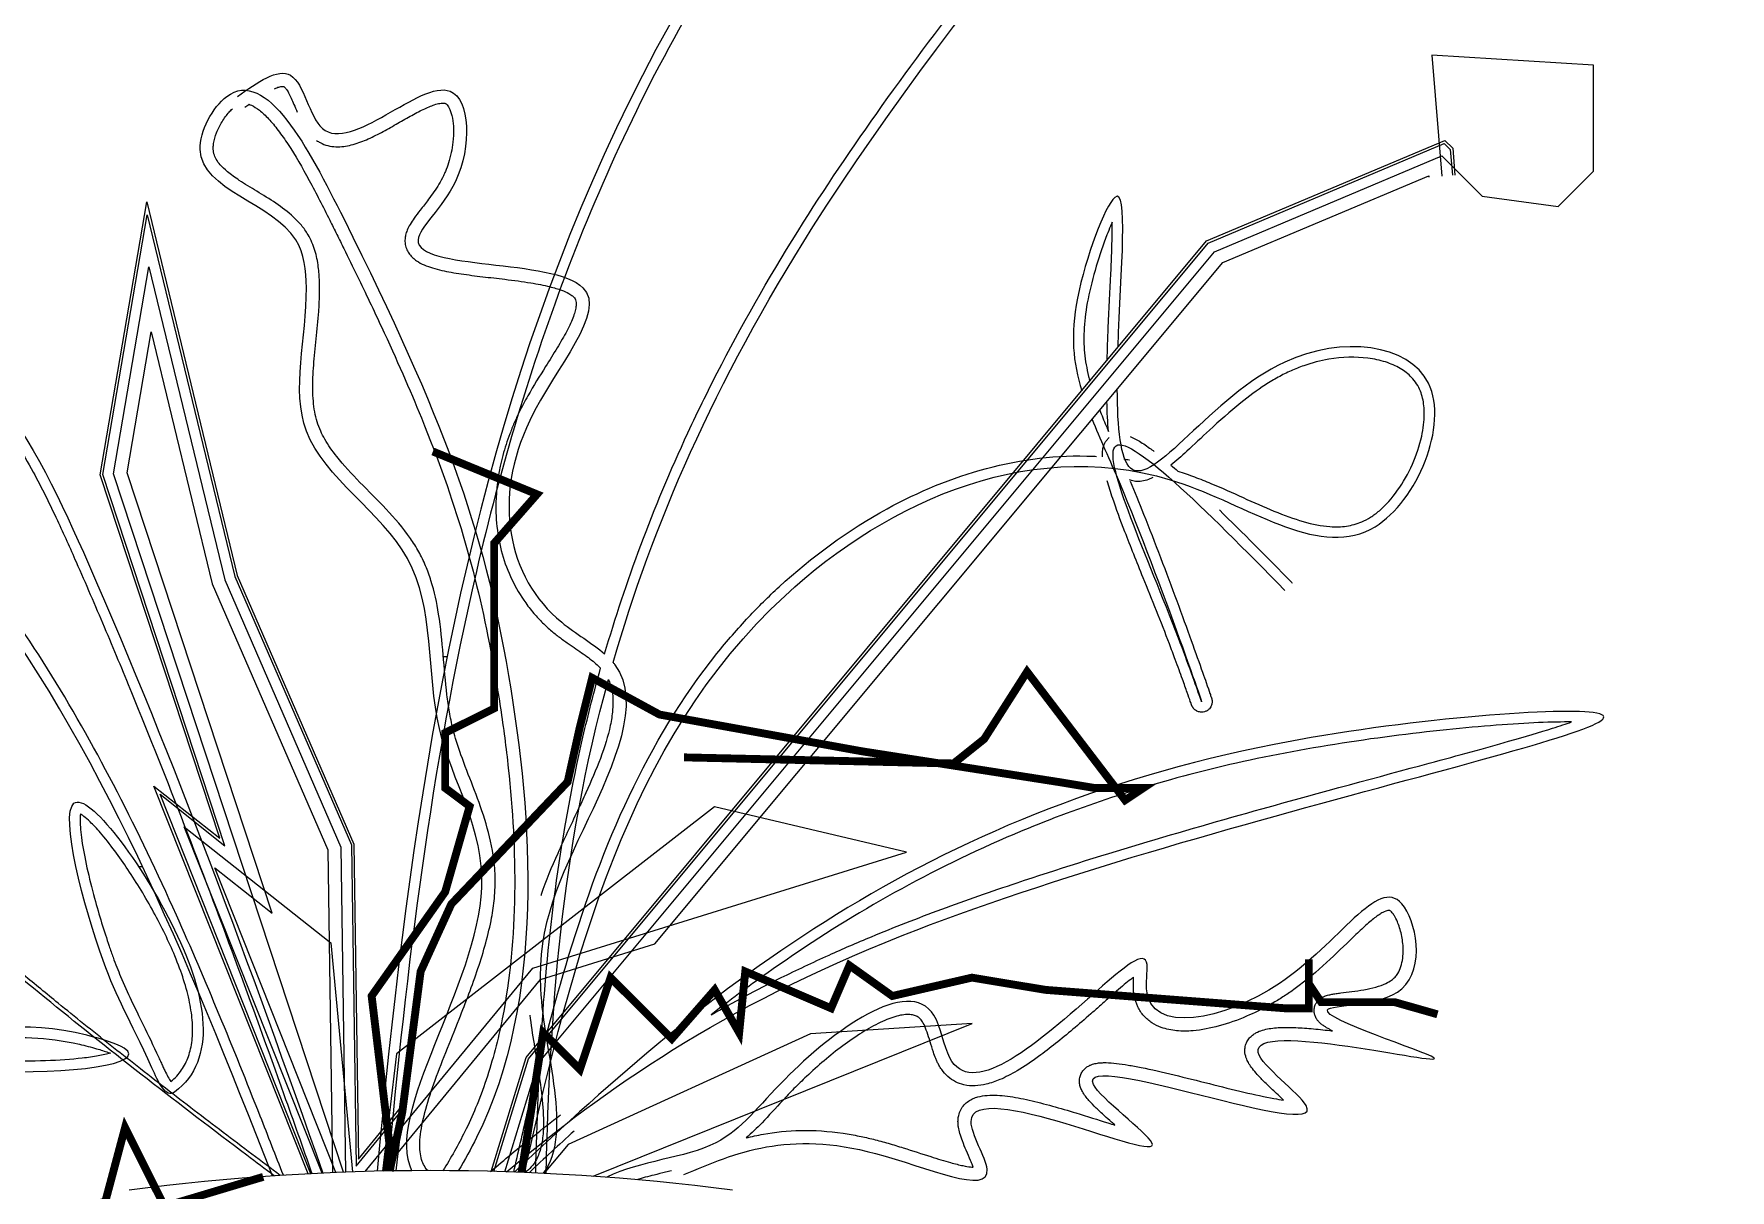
# Model space of a CAD drawing. Header units: millimetres. Extents: x 12377 to 30673, y 89761 to 101952.
# Drawn here: x 27106 to 27752, y 91371 to 91811 of the extents above; entities that cross this region are included whole.
import ezdxf

# ---------------------------------------------------------------- set-up
doc = ezdxf.new("R2010")
doc.units = ezdxf.units.MM

# ---------------------------------------------------------------- blocks, each defined once
blk = doc.blocks.new('A$C6A130F68')
for p, q in [((465, 505.4), (463.58, 505.4)), ((746.21, 505.4), (746.04, 505.4)), ((349.09, 425.4), (347.64, 425.4))]:
    blk.add_line(p, q)
for points in [[(486.98, 309.36), (499.53, 350.42), (757.14, 659.56), (843.65, 696.05), (859.03, 680.68), (887.87, 676.84), (901.33, 690.29), (901.33, 730.61), (839.81, 734.45), (843.65, 688.37)], [(481.79, 309.51), (495.05, 352.85), (754.08, 663.7), (844.81, 701.96), (847.79, 698.99), (848.64, 688.78)], [(481.79, 309.51), (495.05, 352.85), (754.08, 663.7), (844.81, 701.96), (847.79, 698.99), (848.64, 688.78)], [(482.83, 309.49), (495.95, 352.36), (754.69, 662.87), (844.58, 700.78), (846.82, 698.54), (847.64, 688.7)], [(440.47, 309.62), (500.52, 382.57), (544.11, 396.1), (760.21, 655.43), (838.63, 688.5), (838.67, 687.95)], [(440.47, 309.62), (500.52, 382.57), (544.11, 396.1), (760.21, 655.43), (838.63, 688.5), (838.67, 687.95)], [(412.11, 308.59), (353.4, 456.2), (378.44, 436.37), (332.91, 574.69), (350.66, 678.53), (385.1, 536.35), (429.54, 434.06), (431.28, 314.2), (448.45, 335.05), (445.43, 309.71)], [(412.11, 308.59), (353.4, 456.2), (378.44, 436.37), (332.91, 574.69), (350.66, 678.53), (385.1, 536.35), (429.54, 434.06), (431.28, 314.2), (448.45, 335.05), (445.43, 309.71)], [(413.17, 308.65), (355.71, 453.1), (380.43, 433.51), (333.94, 574.77), (350.83, 673.59), (384.15, 536.03), (428.55, 433.84), (430.32, 311.46), (447.05, 331.78), (444.42, 309.69)], [(425.57, 309.19), (338.05, 575.08), (351.51, 653.8), (380.34, 534.75), (424.56, 432.99), (426.35, 309.22)], [(422.68, 309.08), (376.52, 425.13), (398.36, 407.83), (343.19, 575.46), (352.35, 629.07), (375.58, 533.16), (419.57, 431.91), (421.36, 309.03)], [(422.68, 309.08), (376.52, 425.13), (398.36, 407.83), (343.19, 575.46), (352.35, 629.07), (375.58, 533.16), (419.57, 431.91), (421.36, 309.03)], [(433.86, 309.46), (497.61, 386.9), (639.87, 431.07), (566.82, 448.35), (445.71, 354.26), (440.39, 309.62)], [(417.39, 308.85), (364.96, 440.67), (420.71, 396.5), (428.95, 309.31)], [(520.62, 307.67), (664.87, 365.78), (603.35, 361.94), (511.07, 319.7), (501.77, 308.78)]]:
    blk.add_lwpolyline(points)
at = {"const_width": 3}
for points in [[(459.58, 583.56), (499.21, 567.26), (482.89, 548.63), (482.89, 527.67), (482.89, 485.75), (464.24, 476.43), (464.24, 455.47), (473.57, 448.49), (464.24, 415.88), (436.26, 376.29), (443.25, 318.07), (442.2, 309.66)], [(443.12, 309.67), (447.92, 332.04), (454.91, 385.61), (466.57, 411.23), (510.87, 457.8), (515.54, 478.76), (520.2, 497.39), (545.85, 483.42), (622.79, 469.45), (697.41, 457.8), (711.4, 455.47), (723.06, 455.47), (730.05, 455.47), (723.06, 450.82), (685.75, 499.72), (669.43, 474.11), (657.77, 464.79), (555.17, 467.12)], [(493.35, 309.14), (501.55, 362.32), (515.54, 348.35), (527.19, 383.28), (550.51, 359.99), (566.83, 378.62), (576.16, 362.32), (578.49, 385.61), (611.14, 371.63), (618.13, 387.94), (634.45, 376.29), (664.76, 383.28), (692.74, 378.62), (783.68, 371.63), (793.01, 371.63), (793.01, 390.27), (793.01, 380.95), (797.67, 373.96), (825.65, 373.96), (841.97, 369.31)], [(395, 307.44), (357.43, 296.19), (342.41, 326.21), (334.89, 298.06), (321.75, 294.31), (321.75, 262.42), (289.82, 264.3), (280.42, 245.53), (259.76, 234.28), (254.13, 228.65), (216.56, 230.53), (225.95, 241.78), (237.22, 241.78), (239.1, 238.03), (240.98, 228.65), (235.34, 226.77), (203.41, 226.77)]]:
    blk.add_lwpolyline(points, dxfattribs=at)
blk.add_arc((458.77, -584.54), 894.35, 82.6247, 97.3753)
for points, knots in [([(528.18, 503.22), (543.02, 554.96), (636.78, 772.41), (1043.31, 1147.59), (514.64, 838.34), (460.16, 547.91), (438.35, 309.58)], [257.966066, 257.966066, 257.966066, 257.966066, 416.141421, 887.13355, 1065.933575, 1771.839159, 1771.839159, 1771.839159, 1771.839159]), ([(893.42, 1043.69), (893.3, 1043.74), (893.08, 1043.8), (892.41, 1043.88), (891.97, 1043.89), (890.88, 1043.85), (890.24, 1043.78), (888.08, 1043.44), (886.31, 1043.01), (882.15, 1041.74), (879.77, 1040.89), (874.53, 1038.82), (871.66, 1037.59), (862.24, 1033.3), (855, 1029.66), (839.24, 1021.18), (830.71, 1016.33), (803.63, 1000.17), (783.82, 987.36), (758.63, 969.67), (753, 965.62), (742.4, 957.81), (737.41, 954.05), (727.62, 946.48), (722.81, 942.68), (708.63, 931.17), (699.52, 923.4), (673.15, 899.79), (656.88, 883.66), (611.64, 834.19), (586.25, 799.77), (543.3, 728.52), (525.73, 691.7), (496.75, 616.11), (485.32, 577.36), (458.86, 463.76), (449.47, 387.11), (442.37, 309.66)], [857.20146, 857.20146, 857.20146, 857.20146, 864.26813, 864.26813, 871.334801, 871.334801, 878.401471, 878.401471, 892.35329, 892.35329, 906.305109, 906.305109, 920.256928, 920.256928, 948.955216, 948.955216, 977.653503, 977.653503, 1035.876637, 1035.876637, 1052.700202, 1052.700202, 1067.983157, 1067.983157, 1083.266112, 1083.266112, 1113.832022, 1113.832022, 1174.963842, 1174.963842, 1297.227482, 1297.227482, 1419.491122, 1419.491122, 1541.754762, 1541.754762, 1771.396885, 1771.396885, 1771.396885, 1771.396885]), ([(524.96, 506.49), (532.88, 533.67), (543.19, 561.65), (560.65, 599.28), (564.93, 607.98), (578.64, 634.37), (588.96, 652.36), (620.36, 701.94), (643.91, 734.32), (694.02, 798.62), (720.6, 830.54), (772.14, 890.92), (797.12, 919.39), (831.7, 959.33), (843.36, 972.93), (861.22, 994.41), (868.05, 1002.88), (877.71, 1015.53), (881.13, 1020.22), (886.07, 1027.52), (887.86, 1030.35), (890.36, 1034.74), (891.23, 1036.45), (892.4, 1039.1), (892.78, 1040.13), (893.24, 1041.7), (893.36, 1042.3), (893.46, 1043.12), (893.45, 1043.39), (893.43, 1043.62), (893.43, 1043.66), (893.42, 1043.69)], [260.164406, 260.164406, 260.164406, 260.164406, 342.528024, 342.528024, 366.956593, 366.956593, 415.81373, 415.81373, 498.390022, 498.390022, 580.966314, 580.966314, 663.542606, 663.542606, 711.629147, 711.629147, 748.185431, 748.185431, 773.215497, 773.215497, 791.831861, 791.831861, 805.792757, 805.792757, 816.70231, 816.70231, 825.480143, 825.480143, 832.530861, 832.530861, 834.470101, 834.470101, 834.470101, 834.470101]), ([(451.62, 309.78), (440.81, 331.05), (499.06, 411.73), (453.9, 476.18), (463.44, 546.89), (398.77, 584.76), (413.59, 633.5), (408.68, 676.27), (359.36, 685.08), (390.41, 740.94), (458.77, 609.56), (492.7, 516.61), (502.74, 369.34), (471.71, 313.9), (469.23, 309.75)], [633.669323, 633.669323, 633.669323, 633.669323, 734.986311, 797.758809, 863.580186, 925.491156, 980.074532, 998.713839, 1048.798257, 1071.405848, 1135.785859, 1320.619729, 1496.918289, 1511.430596, 1511.430596, 1511.430596, 1511.430596]), ([(385.14, 718.68), (392.85, 724.13), (408.92, 735.46), (416.27, 683.8), (472.73, 744.28), (475.01, 685.77), (431.99, 650.55), (549.36, 661.07), (478.49, 586.84), (489.06, 528.05), (520.23, 510.66), (524.96, 506.49)], [0, 0, 0, 0, 21.79588, 45.379165, 95.975389, 130.40223, 156.769932, 222.099789, 276.542214, 354.317207, 374.073661, 374.073661, 374.073661, 374.073661]), ([(399.26, 721.66), (399.58, 721.8), (399.89, 721.92), (400.75, 722.24), (401.25, 722.38), (401.98, 722.51), (402.24, 722.53), (402.6, 722.53), (402.7, 722.5), (402.79, 722.48), (402.81, 722.47), (402.85, 722.45), (402.86, 722.45), (402.94, 722.4), (403, 722.35), (403.24, 722.13), (403.48, 721.87), (404.04, 721.1), (404.35, 720.61), (404.99, 719.44), (405.32, 718.76), (406, 717.3), (406.34, 716.51), (407.09, 714.75), (407.51, 713.76), (407.94, 712.75)], [11.84617, 11.84617, 11.84617, 11.84617, 13.130472, 13.130472, 15.699075, 15.699075, 17.848058, 17.848058, 19.997041, 19.997041, 21.156705, 21.156705, 22.298169, 22.298169, 23.439633, 23.439633, 25.869328, 25.869328, 28.299022, 28.299022, 30.728717, 30.728717, 33.158411, 33.158411, 35.941034, 35.941034, 35.941034, 35.941034]), ([(457.62, 309.81), (457.4, 310.05), (457.2, 310.29), (456.51, 311.2), (456.1, 311.92), (455.42, 313.52), (455.15, 314.41), (454.76, 316.4), (454.64, 317.5), (454.57, 319.89), (454.62, 321.19), (455.02, 325.37), (455.63, 328.53), (457.42, 335.35), (458.6, 339.01), (461.32, 346.68), (462.86, 350.7), (466.13, 358.96), (467.86, 363.21), (472.09, 373.85), (474.58, 380.32), (478.91, 393.25), (480.75, 399.72), (482.38, 408.52), (482.74, 410.96), (483.11, 414.82), (483.21, 416.26), (483.3, 419.09), (483.3, 420.5), (483.18, 424.64), (482.92, 427.33), (481.81, 434.68), (480.67, 439.18), (477.95, 447.85), (476.39, 452.02), (473.24, 460.18), (471.66, 464.17), (469.52, 470.22), (468.84, 472.28), (467.86, 475.6), (467.51, 476.86), (466.94, 479.15), (466.7, 480.18), (466.26, 482.28), (466.06, 483.34), (465.51, 486.56), (465.2, 488.75), (464.34, 495.9), (463.95, 501), (463.07, 511.3), (462.59, 516.51), (461.08, 525.98), (460.17, 530.24), (458.26, 536.31), (457.58, 538.18), (456.04, 541.83), (455.17, 543.63), (453.22, 547.14), (452.14, 548.83), (448.22, 554.45), (445.03, 558.12), (438.44, 565.14), (435.04, 568.49), (428.6, 575.09), (425.56, 578.33), (421.23, 583.79), (419.7, 585.99), (417.85, 589.23), (417.33, 590.26), (416.34, 592.46), (415.9, 593.64), (415.16, 596.08), (414.86, 597.34), (414.13, 601.3), (413.9, 604.13), (413.82, 610.08), (413.97, 613.21), (414.47, 619.67), (414.83, 623.02), (415.53, 629.86), (415.89, 633.35), (416.27, 638.91), (416.37, 640.93), (416.47, 644.75), (416.47, 646.55), (416.34, 650.18), (416.21, 652.02), (415.7, 655.94), (415.28, 658.02), (414.03, 662.12), (413.18, 664.15), (411.68, 666.71), (411.28, 667.33), (410.43, 668.53), (409.99, 669.1), (408.6, 670.77), (407.6, 671.81), (404.44, 674.76), (402.12, 676.49), (397.39, 679.7), (394.96, 681.17), (390.25, 684.01), (387.96, 685.38), (384.22, 687.85), (382.68, 688.95), (380.3, 690.93), (379.37, 691.82), (378, 693.4), (377.5, 694.1), (376.72, 695.47), (376.44, 696.14), (376.14, 697.22), (376.06, 697.61), (375.97, 698.43), (375.95, 698.85), (375.98, 699.78), (376.03, 700.28), (376.31, 702.07), (376.7, 703.48), (377.81, 706.32), (378.53, 707.76), (380.16, 710.43), (381.06, 711.66), (382.42, 713.19), (382.87, 713.64), (383.31, 714.03)], [627.888122, 627.888122, 627.888122, 627.888122, 629.910488, 629.910488, 635.197135, 635.197135, 640.483782, 640.483782, 645.770429, 645.770429, 651.057077, 651.057077, 661.802541, 661.802541, 672.548005, 672.548005, 683.293469, 683.293469, 694.038934, 694.038934, 709.814851, 709.814851, 725.590768, 725.590768, 731.706078, 731.706078, 735.340599, 735.340599, 738.975121, 738.975121, 746.244165, 746.244165, 759.348291, 759.348291, 772.452418, 772.452418, 785.556544, 785.556544, 792.376965, 792.376965, 796.518349, 796.518349, 799.91024, 799.91024, 803.302131, 803.302131, 810.085913, 810.085913, 825.115715, 825.115715, 840.145517, 840.145517, 852.595093, 852.595093, 858.210208, 858.210208, 863.753228, 863.753228, 869.296247, 869.296247, 882.779267, 882.779267, 896.262287, 896.262287, 909.745307, 909.745307, 918.864783, 918.864783, 923.074709, 923.074709, 927.873136, 927.873136, 932.671563, 932.671563, 942.469292, 942.469292, 952.26702, 952.26702, 962.064749, 962.064749, 971.862477, 971.862477, 977.399093, 977.399093, 982.257326, 982.257326, 987.115558, 987.115558, 992.591608, 992.591608, 998.067657, 998.067657, 999.859519, 999.859519, 1001.651381, 1001.651381, 1005.235104, 1005.235104, 1012.471955, 1012.471955, 1019.708805, 1019.708805, 1026.945655, 1026.945655, 1032.805454, 1032.805454, 1037.59672, 1037.59672, 1041.537719, 1041.537719, 1045.478718, 1045.478718, 1047.710529, 1047.710529, 1049.866766, 1049.866766, 1052.023003, 1052.023003, 1057.101877, 1057.101877, 1062.180752, 1062.180752, 1067.259626, 1067.259626, 1069.787315, 1069.787315, 1069.787315, 1069.787315]), ([(388.02, 714.59), (388.55, 714.96), (389.06, 715.33), (389.59, 715.7), (389.61, 715.71), (389.62, 715.72)], [0, 0, 0, 0, 1.474972, 1.474972, 1.517113, 1.517113, 1.517113, 1.517113]), ([(389.62, 715.72), (389.91, 715.62), (390.22, 715.5), (391.45, 714.93), (392.48, 714.28), (394.67, 712.55), (395.83, 711.45), (398.23, 708.88), (399.46, 707.4), (401.94, 704.13), (403.19, 702.34), (407.15, 696.3), (409.86, 691.62), (415.17, 681.82), (417.77, 676.69), (421.22, 669.81), (422.13, 667.98), (423.92, 664.37), (424.81, 662.58), (427.42, 657.28), (429.11, 653.83), (434.02, 643.7), (437.1, 637.24), (445.75, 618.59), (450.78, 607.16), (461.68, 580.45), (466.84, 565.9), (475.37, 537.07), (478.75, 522.78), (482.31, 503.93), (482.94, 500.41), (484.16, 493.22), (484.75, 489.56), (486.44, 478.42), (487.45, 470.77), (489.95, 447.4), (490.92, 431.25), (490.46, 399.04), (489.05, 382.98), (484.39, 359.64), (482.38, 351.89), (478.64, 340.75), (477.3, 337.17), (474.57, 330.61), (473.2, 327.61), (469.23, 319.62), (466.41, 314.69), (463.41, 309.8)], [1085.735515, 1085.735515, 1085.735515, 1085.735515, 1087.712037, 1087.712037, 1093.336411, 1093.336411, 1098.960784, 1098.960784, 1104.585158, 1104.585158, 1110.209531, 1110.209531, 1122.314002, 1122.314002, 1134.418473, 1134.418473, 1138.850513, 1138.850513, 1143.282553, 1143.282553, 1152.146633, 1152.146633, 1169.874793, 1169.874793, 1205.331113, 1205.331113, 1257.457955, 1257.457955, 1309.584798, 1309.584798, 1321.348722, 1321.348722, 1333.112646, 1333.112646, 1356.640494, 1356.640494, 1403.69619, 1403.69619, 1450.751887, 1450.751887, 1474.964452, 1474.964452, 1486.714387, 1486.714387, 1496.927165, 1496.927165, 1514.430056, 1514.430056, 1514.430056, 1514.430056]), ([(415.33, 701.93), (415.76, 701.63), (416.2, 701.35), (417.61, 700.6), (418.62, 700.22), (420.64, 699.72), (421.66, 699.58), (423.66, 699.51), (424.65, 699.56), (426.6, 699.8), (427.56, 699.99), (430.46, 700.72), (432.38, 701.42), (436.19, 703.06), (438.08, 704), (441.85, 706), (443.72, 707.05), (447.39, 709.15), (449.19, 710.18), (452.66, 712.11), (454.33, 713), (457.43, 714.5), (458.88, 715.11), (460.92, 715.78), (461.64, 715.96), (462.84, 716.17), (463.32, 716.19), (463.84, 716.15), (463.98, 716.13), (464.17, 716.08), (464.23, 716.06), (464.37, 716.01), (464.46, 715.96), (464.7, 715.79), (464.84, 715.67), (465.15, 715.32), (465.33, 715.08), (465.69, 714.49), (465.88, 714.13), (466.42, 712.86), (466.75, 711.75), (467.23, 709.19), (467.37, 707.74), (467.44, 704.63), (467.37, 702.97), (466.89, 698.66), (466.33, 695.96), (465.18, 692.28), (464.79, 691.2), (464.12, 689.59), (463.87, 689.03), (463.09, 687.39), (462.5, 686.32), (460.68, 683.28), (459.33, 681.37), (456.89, 678.13), (455.8, 676.75), (453.95, 674.39), (453.18, 673.38), (451.9, 671.58), (451.36, 670.78), (450.48, 669.27), (450.12, 668.57), (449.55, 667.21), (449.33, 666.56), (449.08, 665.42), (449.01, 664.98), (448.92, 663.82), (448.95, 663.09), (449.19, 661.69), (449.4, 661), (449.97, 659.74), (450.32, 659.16), (451.1, 658.12), (451.53, 657.66), (452.42, 656.84), (452.89, 656.48), (454.29, 655.52), (455.26, 655.01), (457.3, 654.13), (458.37, 653.75), (460.6, 653.07), (461.77, 652.77), (465.3, 651.97), (467.78, 651.54), (473.01, 650.77), (475.75, 650.43), (481.33, 649.76), (484.17, 649.44), (490.36, 648.69), (493.68, 648.25), (499.39, 647.32), (501.83, 646.85), (505.7, 645.89), (507.23, 645.43), (509.62, 644.55), (510.54, 644.13), (511.89, 643.38), (512.38, 643.06), (513.09, 642.47), (513.32, 642.22), (513.66, 641.75), (513.78, 641.52), (513.97, 641), (514.04, 640.7), (514.12, 639.95), (514.12, 639.5), (514.02, 638.44), (513.92, 637.83), (513.58, 636.48), (513.35, 635.74), (512.46, 633.3), (511.6, 631.43), (509.48, 627.4), (508.22, 625.24), (505.48, 620.7), (503.99, 618.32), (500.23, 612.3), (497.91, 608.58), (494.59, 602.7), (493.48, 600.63), (491.77, 597.17), (491.13, 595.8), (489.94, 593.06), (489.38, 591.68), (487.82, 587.57), (486.94, 584.82), (484.74, 576.6), (483.89, 571.15), (483.29, 558.45), (484.08, 551.29), (487.86, 537.83), (490.86, 531.53), (496.02, 524.34), (497.22, 522.83), (499.54, 520.19), (500.63, 519.04), (502.89, 516.86), (504.05, 515.82), (506.34, 513.92), (507.45, 513.07), (509.67, 511.44), (510.78, 510.66), (513.83, 508.55), (515.74, 507.27), (519.23, 504.76), (520.82, 503.52), (522.6, 501.89), (523.02, 501.47), (523.41, 501.06)], [46.386242, 46.386242, 46.386242, 46.386242, 47.531068, 47.531068, 49.931348, 49.931348, 52.331628, 52.331628, 54.731908, 54.731908, 57.132189, 57.132189, 62.056364, 62.056364, 66.980539, 66.980539, 71.904714, 71.904714, 76.828889, 76.828889, 81.753064, 81.753064, 86.677239, 86.677239, 89.850056, 89.850056, 93.022873, 93.022873, 94.757396, 94.757396, 95.965146, 95.965146, 98.1963, 98.1963, 100.427453, 100.427453, 102.658607, 102.658607, 104.88976, 104.88976, 109.506229, 109.506229, 114.122698, 114.122698, 118.739167, 118.739167, 125.800708, 125.800708, 128.773813, 128.773813, 130.403367, 130.403367, 133.662476, 133.662476, 139.770819, 139.770819, 144.567088, 144.567088, 148.269144, 148.269144, 151.209641, 151.209641, 153.605925, 153.605925, 155.547522, 155.547522, 156.704077, 156.704077, 158.432443, 158.432443, 160.16081, 160.16081, 161.889177, 161.889177, 163.617543, 163.617543, 165.34591, 165.34591, 168.701634, 168.701634, 172.057359, 172.057359, 175.413084, 175.413084, 181.757722, 181.757722, 188.102359, 188.102359, 194.446997, 194.446997, 202.092925, 202.092925, 208.450801, 208.450801, 213.381813, 213.381813, 217.396341, 217.396341, 220.66086, 220.66086, 223.925378, 223.925378, 227.189896, 227.189896, 230.454415, 230.454415, 233.718933, 233.718933, 236.983451, 236.983451, 240.24797, 240.24797, 247.029923, 247.029923, 253.811877, 253.811877, 260.59383, 260.59383, 270.459466, 270.459466, 275.704559, 275.704559, 279.11111, 279.11111, 282.517661, 282.517661, 289.330764, 289.330764, 302.956969, 302.956969, 321.741227, 321.741227, 340.525485, 340.525485, 345.728787, 345.728787, 349.979961, 349.979961, 354.113504, 354.113504, 357.830515, 357.830515, 361.547526, 361.547526, 368.212192, 368.212192, 374.876858, 374.876858, 377.133683, 377.133683, 377.133683, 377.133683]), ([(398.49, 307.78), (333.69, 473.75), (255, 657.53), (-80.55, 667.1), (254.11, 698.15), (343.47, 514.67), (389.99, 387.57), (417.73, 308.87)], [17.076191, 17.076191, 17.076191, 17.076191, 498.396604, 565.464584, 784.294052, 940.357702, 1189.222109, 1189.222109, 1189.222109, 1189.222109]), ([(720.39, 623.26), (721.41, 652.86), (726.5, 706.43), (701.11, 639.27), (703.23, 617.44), (706.54, 606.65)], [710.15055, 710.15055, 710.15055, 710.15055, 770.135339, 811.075605, 848.206116, 848.206116, 848.206116, 848.206116]), ([(21.71, 668.48), (28.87, 669.21), (37.63, 669.85), (57.42, 670.73), (68.44, 670.99), (100.82, 670.9), (123.61, 669.97), (161.22, 666.1), (176.24, 663.91), (196.06, 659.73), (201.66, 658.38), (212.47, 655.4), (217.66, 653.77), (227.49, 650.21), (232.14, 648.28), (245.38, 642.09), (253.23, 637.41), (267.38, 627.14), (273.67, 621.54), (285.04, 609.58), (290.11, 603.22), (299.35, 589.89), (303.53, 582.92), (310.65, 569.74), (313.7, 563.58), (319.07, 552.11), (321.44, 546.82), (325.59, 537.39), (327.38, 533.28), (330.95, 525.03), (332.72, 520.89), (337.99, 508.46), (341.45, 500.14), (351.73, 475.09), (358.4, 458.27), (378.03, 407.5), (390.57, 373.26), (406.44, 328.79), (410.01, 318.74), (413.56, 308.67)], [632.449033, 632.449033, 632.449033, 632.449033, 658.058685, 658.058685, 683.668336, 683.668336, 728.934919, 728.934919, 759.628853, 759.628853, 772.230625, 772.230625, 784.896466, 784.896466, 797.562307, 797.562307, 822.893988, 822.893988, 848.22567, 848.22567, 873.557352, 873.557352, 898.889033, 898.889033, 920.078229, 920.078229, 937.781176, 937.781176, 951.430896, 951.430896, 965.080615, 965.080615, 992.380053, 992.380053, 1046.978931, 1046.978931, 1156.176685, 1156.176685, 1188.032018, 1188.032018, 1188.032018, 1188.032018]), ([(402.68, 308.05), (399.75, 315.55), (396.82, 323.05), (383.61, 356.44), (373.12, 382.12), (347.61, 438.99), (332.15, 469.7), (296.93, 526.65), (277.18, 552.87), (237.29, 592.77), (218.55, 607.94), (176.84, 633.65), (153.87, 644.19), (124.06, 653.31), (119.62, 654.56), (106.09, 658.07), (96.77, 660.08), (82.34, 662.56), (77.46, 663.3), (62.59, 665.24), (52.37, 666.18), (35.15, 667.53), (27.91, 668.02), (21.71, 668.48)], [15.934317, 15.934317, 15.934317, 15.934317, 37.677664, 37.677664, 113.032991, 113.032991, 209.366814, 209.366814, 305.700636, 305.700636, 377.28117, 377.28117, 448.861704, 448.861704, 461.136231, 461.136231, 485.685285, 485.685285, 497.92306, 497.92306, 522.398611, 522.398611, 542.275098, 542.275098, 542.275098, 542.275098]), ([(718.15, 670.82), (717.94, 670.33), (717.72, 669.83), (717.05, 668.26), (716.6, 667.15), (714.76, 662.38), (713.36, 658.28), (710.86, 649.88), (709.76, 645.59), (708.18, 637.68), (707.7, 634.06), (707.29, 627.3), (707.35, 624.14), (707.92, 618.05), (708.44, 615.11), (709.31, 611.55), (709.47, 610.96), (709.63, 610.36)], [783.740252, 783.740252, 783.740252, 783.740252, 785.492183, 785.492183, 788.996044, 788.996044, 799.792092, 799.792092, 810.588141, 810.588141, 821.384189, 821.384189, 832.180238, 832.180238, 842.976286, 842.976286, 845.153259, 845.153259, 845.153259, 845.153259]), ([(716.23, 618.28), (716.34, 622.36), (716.5, 626.51), (716.98, 637.71), (717.35, 644.71), (717.86, 655.74), (718.03, 660.06), (718.17, 666.44), (718.19, 668.78), (718.15, 670.82)], [706.691689, 706.691689, 706.691689, 706.691689, 715.006895, 715.006895, 729.222686, 729.222686, 739.473463, 739.473463, 746.417332, 746.417332, 746.417332, 746.417332]), ([(494.43, 309.1), (513.15, 391.42), (546.42, 526.07), (716.5, 602.73), (818.43, 527.39), (857.94, 621.25), (772.81, 631.69), (723.87, 553.92), (720.13, 592.56), (720.09, 607.28)], [8.680752, 8.680752, 8.680752, 8.680752, 249.854566, 407.482084, 482.120635, 540.335881, 595.579941, 666.854818, 699.032242, 699.032242, 699.032242, 699.032242]), ([(743.15, 576.08), (745.27, 575.41), (747.38, 574.67), (751.58, 573.1), (753.66, 572.26), (759.88, 569.66), (763.96, 567.82), (771.97, 564.21), (775.9, 562.44), (783.54, 559.31), (787.26, 557.94), (794.38, 555.88), (797.79, 555.2), (803.2, 554.81), (805.3, 554.87), (809.33, 555.44), (811.26, 555.96), (814.28, 557.25), (815.4, 557.83), (817.62, 559.24), (818.74, 560.08), (822.28, 563.12), (824.65, 565.77), (828.93, 571.8), (830.84, 575.16), (833.97, 582.17), (835.19, 585.82), (836.6, 592.28), (836.94, 595.12), (836.95, 599.94), (836.74, 601.97), (836.09, 604.77), (835.81, 605.68), (835.08, 607.53), (834.6, 608.45), (833.48, 610.19), (832.83, 611.01), (830.88, 613.04), (829.44, 614.17), (826.11, 616.14), (824.22, 616.97), (820.09, 618.29), (817.84, 618.78), (810.86, 619.66), (805.77, 619.53), (797.41, 618.1), (794.22, 617.29), (789.45, 615.63), (787.84, 614.99), (784.59, 613.54), (782.95, 612.72), (779.69, 610.91), (778.07, 609.94), (773.28, 606.83), (770.16, 604.52), (762.94, 598.73), (758.94, 595.14), (752.15, 588.87), (749.29, 586.15), (744.47, 581.73), (742.46, 579.94), (740.53, 578.36)], [404.207795, 404.207795, 404.207795, 404.207795, 409.988521, 409.988521, 415.769246, 415.769246, 427.330698, 427.330698, 438.892149, 438.892149, 450.4536, 450.4536, 462.015052, 462.015052, 469.912731, 469.912731, 477.810411, 477.810411, 482.576435, 482.576435, 487.34246, 487.34246, 497.935689, 497.935689, 508.528918, 508.528918, 519.122148, 519.122148, 527.794165, 527.794165, 534.84608, 534.84608, 538.538081, 538.538081, 542.8545, 542.8545, 547.170919, 547.170919, 554.289932, 554.289932, 561.408944, 561.408944, 568.527956, 568.527956, 582.326811, 582.326811, 590.671198, 590.671198, 594.953621, 594.953621, 599.4264, 599.4264, 603.899179, 603.899179, 612.844736, 612.844736, 625.279578, 625.279578, 635.258656, 635.258656, 643.065147, 643.065147, 643.065147, 643.065147]), ([(710.5, 595.78), (713.43, 588.57), (730.67, 551.42), (761.74, 460.85), (736.77, 532.28), (696.49, 619.27), (753.8, 561.16), (783.87, 530.67)], [860.369102, 860.369102, 860.369102, 860.369102, 883.660861, 970.036745, 993.702328, 1070.426132, 1155.127909, 1155.127909, 1155.127909, 1155.127909]), ([(713.41, 599.27), (714.16, 597.36), (714.97, 595.4), (716.14, 592.66), (716.45, 591.94), (716.76, 591.2)], [858.16954, 858.16954, 858.16954, 858.16954, 864.568383, 864.568383, 866.810928, 866.810928, 866.810928, 866.810928]), ([(714.47, 581.55), (714.45, 581.9), (714.44, 582.25), (714.46, 583.29), (714.51, 583.97), (714.75, 585.18), (714.89, 585.71), (715.26, 586.61), (715.45, 586.98), (715.93, 587.71), (716.22, 588.07), (716.7, 588.54), (716.87, 588.68), (717.03, 588.82)], [1060.861154, 1060.861154, 1060.861154, 1060.861154, 1062.528639, 1062.528639, 1065.863608, 1065.863608, 1068.329684, 1068.329684, 1070.036986, 1070.036986, 1071.744289, 1071.744289, 1072.530929, 1072.530929, 1072.530929, 1072.530929]), ([(725.05, 589.2), (725.38, 589.07), (725.7, 588.93), (726.67, 588.47), (727.33, 588.12), (729.4, 586.94), (730.86, 585.97), (732.99, 584.43), (733.58, 583.99), (734.18, 583.53)], [1084.837792, 1084.837792, 1084.837792, 1084.837792, 1086.520653, 1086.520653, 1089.886376, 1089.886376, 1096.823677, 1096.823677, 1099.390751, 1099.390751, 1099.390751, 1099.390751]), ([(490.36, 309.25), (492.06, 316.73), (493.77, 324.2), (500.31, 351.99), (505.39, 372.18), (517.74, 412.77), (525.13, 433.11), (543.42, 471.7), (554.33, 489.95), (571.52, 511.41), (575.52, 516.03), (583.46, 524.47), (587.35, 528.32), (603.64, 543.3), (617.48, 553.5), (644.43, 568.29), (657.14, 573.59), (683.53, 580.62), (697.2, 582.34), (711.45, 581.73), (711.82, 581.71), (712.19, 581.69)], [7.964447, 7.964447, 7.964447, 7.964447, 29.854188, 29.854188, 89.562565, 89.562565, 153.077081, 153.077081, 216.591598, 216.591598, 234.625486, 234.625486, 250.527118, 250.527118, 298.346877, 298.346877, 336.628746, 336.628746, 374.910615, 374.910615, 375.926155, 375.926155, 375.926155, 375.926155]), ([(722.57, 580.71), (723.27, 580.62), (723.97, 580.52), (724.67, 580.41), (724.68, 580.41), (724.68, 580.41)], [385.436994, 385.436994, 385.436994, 385.436994, 387.344887, 387.344887, 387.364159, 387.364159, 387.364159, 387.364159]), ([(740.53, 578.36), (741.38, 577.63), (742.24, 576.88), (743.14, 576.09), (743.14, 576.08), (743.15, 576.08)], [1107.830381, 1107.830381, 1107.830381, 1107.830381, 1111.008339, 1111.008339, 1111.04044, 1111.04044, 1111.04044, 1111.04044]), ([(724.98, 572.26), (726.64, 568.31), (728.36, 564.09), (734.39, 548.97), (738.8, 537.32), (746.67, 516), (750.13, 506.33), (753.05, 498.08), (753.52, 496.74), (754.54, 493.84), (755.02, 492.44), (755.47, 491.14), (755.56, 490.89), (755.72, 490.4), (755.8, 490.18), (755.87, 489.97), (755.88, 489.93), (755.91, 489.83), (755.93, 489.77), (755.96, 489.7), (755.96, 489.68), (755.98, 489.62), (755.99, 489.58), (756.02, 489.5), (756.03, 489.47), (756.05, 489.39), (756.06, 489.36), (756.08, 489.27), (756.09, 489.23), (756.11, 489.12), (756.13, 489.06), (756.15, 488.93), (756.16, 488.86), (756.18, 488.68), (756.19, 488.59), (756.2, 488.36), (756.2, 488.25), (756.18, 487.96), (756.17, 487.81), (756.11, 487.45), (756.06, 487.26), (755.92, 486.83), (755.82, 486.6), (755.55, 486.11), (755.38, 485.87), (754.93, 485.37), (754.63, 485.11), (753.98, 484.71), (753.64, 484.56), (752.94, 484.36), (752.59, 484.31), (751.93, 484.3), (751.63, 484.34), (751.11, 484.45), (750.89, 484.52), (750.5, 484.68), (750.34, 484.76), (749.92, 485), (749.74, 485.15), (749.44, 485.4), (749.34, 485.5), (749.18, 485.68), (749.11, 485.76), (748.96, 485.95), (748.9, 486.04), (748.8, 486.19), (748.77, 486.25), (748.71, 486.34), (748.69, 486.38), (748.63, 486.5), (748.6, 486.55), (748.56, 486.63), (748.55, 486.66), (748.51, 486.74), (748.5, 486.78), (748.47, 486.84), (748.46, 486.86), (748.43, 486.94), (748.42, 486.98), (748.38, 487.08), (748.36, 487.13), (748.29, 487.32), (748.23, 487.49), (748.07, 487.91), (747.99, 488.16), (747.59, 489.26), (747.18, 490.42), (746.17, 493.28), (745.56, 494.99), (744.07, 499.15), (743.16, 501.67), (741.46, 506.28), (740.7, 508.3), (738.37, 514.45), (736.72, 518.66), (733.35, 527.1), (731.64, 531.35), (727.52, 541.54), (725.15, 547.43), (721.26, 557.5), (719.66, 561.8), (717.54, 568.07), (716.84, 570.29), (716.26, 572.34)], [883.982728, 883.982728, 883.982728, 883.982728, 893.470778, 893.470778, 916.87838, 916.87838, 940.285982, 940.285982, 945.354057, 945.354057, 952.759868, 952.759868, 954.845389, 954.845389, 957.279378, 957.279378, 957.777221, 957.777221, 958.772908, 958.772908, 959.137199, 959.137199, 959.865781, 959.865781, 960.383648, 960.383648, 960.695017, 960.695017, 960.916892, 960.916892, 961.064217, 961.064217, 961.169852, 961.169852, 961.245597, 961.245597, 961.302023, 961.302023, 961.345278, 961.345278, 961.379653, 961.379653, 961.407418, 961.407418, 961.429778, 961.429778, 961.452138, 961.452138, 961.470758, 961.470758, 961.489378, 961.489378, 961.507997, 961.507997, 961.526617, 961.526617, 961.545237, 961.545237, 961.584257, 961.584257, 961.623278, 961.623278, 961.662298, 961.662298, 961.739657, 961.739657, 961.817016, 961.817016, 961.894375, 961.894375, 962.07938, 962.07938, 962.264385, 962.264385, 962.643284, 962.643284, 963.022184, 963.022184, 963.880644, 963.880644, 964.739104, 964.739104, 966.87674, 966.87674, 969.014375, 969.014375, 974.982571, 974.982571, 980.950767, 980.950767, 987.984386, 987.984386, 993.118205, 993.118205, 1003.385843, 1003.385843, 1013.653481, 1013.653481, 1028.453635, 1028.453635, 1040.757129, 1040.757129, 1048.165301, 1048.165301, 1048.165301, 1048.165301]), ([(733.68, 573.68), (733.3, 573.48), (732.92, 573.31), (731.75, 572.81), (730.95, 572.55), (729.29, 572.19), (728.41, 572.09), (726.83, 572.18), (726.13, 572.3), (725.22, 572.59), (724.99, 572.67), (724.77, 572.76)], [652.61788, 652.61788, 652.61788, 652.61788, 654.225134, 654.225134, 657.439642, 657.439642, 660.654149, 660.654149, 663.080514, 663.080514, 663.898774, 663.898774, 663.898774, 663.898774]), ([(758.94, 561.29), (767.6, 552.86), (777.02, 543.31), (786.53, 533.67), (786.63, 533.58), (786.72, 533.48)], [1128.347399, 1128.347399, 1128.347399, 1128.347399, 1154.860104, 1154.860104, 1155.127909, 1155.127909, 1155.127909, 1155.127909]), ([(498.71, 308.92), (499.17, 328.21), (499.89, 347.62), (503.7, 402.15), (508.15, 437.79), (518.71, 483.48), (520.93, 492.23), (523.41, 501.06)], [48.426021, 48.426021, 48.426021, 48.426021, 113.043431, 113.043431, 227.785728, 227.785728, 254.666774, 254.666774, 254.666774, 254.666774]), ([(528.18, 503.22), (528.41, 502.94), (539.6, 488.66), (515.7, 436.51), (490.5, 385.87), (513.06, 323.71), (501.51, 308.79)], [379.021182, 379.021182, 379.021182, 379.021182, 380.225278, 439.718932, 506.926113, 573.988941, 573.988941, 573.988941, 573.988941]), ([(526.38, 496.79), (526.67, 496.16), (526.93, 495.51), (527.59, 493.44), (527.88, 491.93), (528.15, 488.67), (528.14, 486.92), (527.83, 483.21), (527.52, 481.26), (526.26, 475.27), (524.94, 471.05), (521.71, 462.41), (519.81, 458.01), (516.78, 451.35), (515.7, 449.05), (513.31, 443.98), (512.01, 441.24), (509.48, 435.85), (508.25, 433.2), (504.73, 425.33), (502.59, 420.16), (500.76, 414.79), (500.72, 414.67), (500.68, 414.55)], [384.816212, 384.816212, 384.816212, 384.816212, 387.96563, 387.96563, 394.368377, 394.368377, 400.771123, 400.771123, 407.17387, 407.17387, 419.672437, 419.672437, 432.171004, 432.171004, 438.818408, 438.818408, 447.086872, 447.086872, 455.355337, 455.355337, 471.892265, 471.892265, 472.26878, 472.26878, 472.26878, 472.26878]), ([(487.56, 309.35), (525.37, 340.99), (640.41, 422.55), (1015.54, 495.67), (676.27, 470.36), (565.41, 379.79), (490.58, 309.24)], [48.258629, 48.258629, 48.258629, 48.258629, 216.63741, 493.122339, 615.16882, 943.420632, 943.420632, 943.420632, 943.420632]), ([(893.04, 480.6), (889.55, 480.63), (885.3, 480.54), (875.63, 480.13), (870.22, 479.8), (852.5, 478.45), (838.84, 477.07), (810.34, 473.35), (795.5, 471.03), (767.04, 465.48), (753.42, 462.25), (715.8, 451.78), (693.19, 443.5), (640.62, 419.95), (612.56, 403.25), (579.43, 379.74), (572.38, 374.48), (565.46, 369.12)], [509.619524, 509.619524, 509.619524, 509.619524, 526.95823, 526.95823, 544.296936, 544.296936, 579.454617, 579.454617, 614.612297, 614.612297, 649.769978, 649.769978, 715.805637, 715.805637, 814.518101, 814.518101, 842.02902, 842.02902, 842.02902, 842.02902]), ([(565.46, 369.12), (573.88, 373.91), (582.75, 378.64), (598.02, 386.18), (604.08, 389.05), (615.59, 394.23), (620.98, 396.56), (630.79, 400.64), (635.15, 402.4), (644.07, 405.88), (648.63, 407.61), (662.56, 412.74), (672.17, 416.1), (712.42, 429.57), (744.77, 439.05), (798.06, 453.94), (819.87, 459.78), (850.01, 467.94), (860.22, 470.73), (875.38, 475.05), (881.01, 476.71), (888.49, 479.06), (890.92, 479.86), (893.04, 480.6)], [150.714421, 150.714421, 150.714421, 150.714421, 177.649729, 177.649729, 194.398914, 194.398914, 208.311812, 208.311812, 218.993478, 218.993478, 229.675144, 229.675144, 251.038477, 251.038477, 317.369313, 317.369313, 367.629152, 367.629152, 397.439393, 397.439393, 418.882451, 418.882451, 431.093009, 431.093009, 431.093009, 431.093009]), ([(325.43, 445.57), (325.34, 444.92), (325.28, 444.06), (325.29, 442.06), (325.35, 440.9), (325.57, 438.36), (325.74, 436.98), (326.4, 432.37), (327.08, 428.82), (328.73, 421.36), (329.71, 417.43), (332.5, 407.17), (334.45, 400.84), (336.85, 393.83), (337.34, 392.42), (338.8, 388.41), (339.74, 386.01), (342, 380.58), (343.32, 377.68), (346.17, 371.69), (347.7, 368.6), (351.14, 361.55), (353.05, 357.59), (355.51, 352.27), (355.78, 351.67), (356.3, 350.54), (356.54, 350), (357.02, 348.95), (357.27, 348.43), (357.91, 347.07), (358.32, 346.25), (359.1, 344.82), (359.49, 344.2), (359.83, 343.74), (359.84, 343.72), (359.85, 343.71)], [263.578586, 263.578586, 263.578586, 263.578586, 272.595014, 272.595014, 281.611441, 281.611441, 290.627869, 290.627869, 309.883672, 309.883672, 329.139474, 329.139474, 360.231312, 360.231312, 368.442712, 368.442712, 384.86551, 384.86551, 408.056775, 408.056775, 431.248039, 431.248039, 454.439304, 454.439304, 457.296363, 457.296363, 459.762549, 459.762549, 462.228735, 462.228735, 466.408614, 466.408614, 470.588492, 470.588492, 470.719859, 470.719859, 470.719859, 470.719859]), ([(359.85, 343.71), (361.47, 345.06), (362.8, 346.53), (365, 349.72), (365.87, 351.44), (367.19, 355.17), (367.64, 357.18), (368.13, 361.49), (368.18, 363.78), (367.87, 368.63), (367.51, 371.18), (365.85, 379.36), (363.92, 385.33), (360.23, 394.25), (358.97, 397.02), (354.91, 405.42), (351.78, 411.12), (345.23, 421.95), (341.8, 427.07), (336.62, 434.07), (334.76, 436.4), (331.62, 440.02), (330.31, 441.42), (328.23, 443.42), (327.42, 444.12), (326.23, 445.04), (325.79, 445.34), (325.43, 445.57)], [2.961448, 2.961448, 2.961448, 2.961448, 18.037252, 18.037252, 33.113055, 33.113055, 48.188859, 48.188859, 63.264663, 63.264663, 78.340467, 78.340467, 109.77936, 109.77936, 123.624482, 123.624482, 151.314727, 151.314727, 179.004973, 179.004973, 195.063457, 195.063457, 207.832927, 207.832927, 217.150459, 217.150459, 223.334077, 223.334077, 223.334077, 223.334077]), ([(399.19, 307.82), (395.72, 310.43), (366.97, 332), (311.76, 374.68), (256.56, 422.79), (170.63, 417.65), (180.42, 384.18), (166.24, 363.77), (134.42, 351.96), (122.26, 375.44), (108.52, 408.02), (144.47, 394.43), (150.73, 425.93), (166.36, 412.06), (176.57, 402.99)], [32.219854, 32.219854, 32.219854, 32.219854, 58.26697, 247.550839, 438.332592, 547.539184, 573.262809, 624.407961, 684.936748, 731.534775, 776.75598, 828.526841, 858.902401, 916.240721, 916.240721, 916.240721, 916.240721]), ([(555.16, 308.29), (574.93, 316.75), (606.29, 330.16), (682.48, 295.16), (644.32, 355.48), (770.6, 296.07), (667.49, 370.55), (831.92, 308.4), (740.03, 374.99), (895.51, 336.85), (772.66, 375.52), (840.89, 370.26), (827.42, 436.73), (791.97, 373.35), (726.75, 360.05), (733.86, 397.62), (696.39, 363.46), (657.78, 331.87), (649.08, 390.73), (593.98, 349.63), (570.03, 315.01), (538.2, 313.67), (525.84, 307.29)], [0, 0, 0, 0, 73.312632, 116.247981, 135.429056, 204.719961, 236.187755, 317.552206, 344.764886, 411.58868, 455.970218, 485.437889, 517.783516, 573.341791, 623.982921, 634.090909, 657.687654, 717.479204, 734.754388, 796.401313, 832.190362, 874.596795, 874.596795, 874.596795, 874.596795]), ([(401.49, 307.97), (397.9, 310.67), (394.3, 313.37), (383.39, 321.58), (376.06, 327.14), (361.45, 338.32), (354.17, 343.95), (343.55, 352.26), (340.15, 354.93), (330.03, 362.95), (323.39, 368.28), (314.68, 375.37), (312.48, 377.18), (308.09, 380.78), (305.89, 382.57), (299.28, 387.86), (294.82, 391.3), (283.4, 399.34), (276.22, 403.73), (260.27, 411.2), (251.49, 414.27), (239.35, 416.86), (237.13, 417.28), (233.01, 417.95), (231.13, 418.22), (225.37, 418.93), (221.36, 419.28), (212.98, 419.64), (208.6, 419.62), (200.19, 419.05), (196.16, 418.5), (190, 417.01), (187.67, 416.24), (183.85, 414.51), (182.28, 413.61), (179.77, 411.68), (178.76, 410.71), (177.07, 408.53), (176.39, 407.33), (175.87, 405.91), (175.83, 405.8), (175.79, 405.69)], [28.713831, 28.713831, 28.713831, 28.713831, 55.697716, 55.697716, 110.267532, 110.267532, 164.837347, 164.837347, 190.788982, 190.788982, 242.69225, 242.69225, 260.492974, 260.492974, 278.293698, 278.293698, 313.895146, 313.895146, 365.920034, 365.920034, 417.944922, 417.944922, 429.249633, 429.249633, 438.350806, 438.350806, 456.553152, 456.553152, 476.304355, 476.304355, 496.055558, 496.055558, 509.525024, 509.525024, 520.516764, 520.516764, 529.594699, 529.594699, 538.672634, 538.672634, 539.428847, 539.428847, 539.428847, 539.428847]), ([(801.96, 363), (801.57, 363.2), (801.2, 363.4), (800.11, 364), (799.44, 364.4), (798.44, 365.07), (798.09, 365.33), (797.4, 365.89), (797.05, 366.2), (796.47, 366.85), (796.24, 367.14), (795.78, 367.84), (795.54, 368.27), (795.23, 369.15), (795.12, 369.56), (795, 370.46), (795, 370.96), (795.13, 371.97), (795.27, 372.48), (795.63, 373.29), (795.81, 373.61), (796.19, 374.16), (796.39, 374.4), (796.97, 375), (797.33, 375.28), (798, 375.72), (798.31, 375.88), (798.88, 376.15), (799.15, 376.25), (799.66, 376.43), (799.91, 376.51), (800.69, 376.72), (801.2, 376.84), (802.27, 377.03), (802.81, 377.12), (803.94, 377.28), (804.53, 377.36), (806.48, 377.6), (807.92, 377.76), (810.92, 378.15), (812.47, 378.37), (815.53, 378.92), (817.05, 379.25), (819.88, 380.06), (821.19, 380.53), (823.16, 381.46), (823.91, 381.9), (824.77, 382.53), (825, 382.71), (825.42, 383.09), (825.62, 383.29), (826.2, 383.91), (826.55, 384.37), (827.33, 385.64), (827.73, 386.51), (828.37, 388.44), (828.6, 389.5), (828.89, 391.75), (828.95, 392.94), (828.88, 395.99), (828.64, 397.88), (827.86, 401.45), (827.32, 403.14), (826.35, 405.4), (825.97, 406.15), (825.31, 407.24), (825.02, 407.65), (824.53, 408.24), (824.32, 408.44), (824, 408.71), (823.89, 408.77), (823.73, 408.84), (823.68, 408.86), (823.55, 408.88), (823.46, 408.89), (823.17, 408.86), (822.97, 408.83), (822.44, 408.68), (822.11, 408.56), (821.36, 408.21), (820.93, 407.98), (819.5, 407.12), (818.38, 406.31), (815.91, 404.3), (814.57, 403.11), (811.71, 400.46), (810.19, 398.99), (805.49, 394.44), (802.08, 391.11), (794.62, 384.4), (790.55, 381.02), (784.79, 377.01), (783.44, 376.12), (780.7, 374.41), (779.31, 373.59), (775.08, 371.24), (772.21, 369.83), (765.84, 367.09), (762.35, 365.85), (755.51, 363.97), (752.16, 363.33), (746.8, 362.88), (744.71, 362.86), (740.67, 363.24), (738.71, 363.64), (735.6, 364.77), (734.4, 365.35), (732.15, 366.81), (731.11, 367.69), (729.28, 369.74), (728.5, 370.91), (727.29, 373.46), (726.85, 374.83), (726.43, 377.02), (726.33, 377.79), (726.23, 379.08), (726.22, 379.58), (726.2, 380.55), (726.21, 381.03), (726.24, 382.16), (726.28, 382.81), (726.31, 383.43)], [445.953348, 445.953348, 445.953348, 445.953348, 447.180302, 447.180302, 449.634211, 449.634211, 451.016481, 451.016481, 452.398751, 452.398751, 453.275783, 453.275783, 454.152816, 454.152816, 454.737078, 454.737078, 455.32134, 455.32134, 455.905602, 455.905602, 456.34277, 456.34277, 456.779939, 456.779939, 457.604045, 457.604045, 458.428152, 458.428152, 459.252258, 459.252258, 460.076365, 460.076365, 461.876152, 461.876152, 463.675938, 463.675938, 465.475725, 465.475725, 469.452934, 469.452934, 473.430142, 473.430142, 477.40735, 477.40735, 481.384559, 481.384559, 484.380792, 484.380792, 485.597987, 485.597987, 486.815181, 486.815181, 489.249571, 489.249571, 492.911709, 492.911709, 496.573846, 496.573846, 500.235984, 500.235984, 505.819382, 505.819382, 511.40278, 511.40278, 514.722266, 514.722266, 517.324473, 517.324473, 519.92668, 519.92668, 522.528886, 522.528886, 525.131093, 525.131093, 527.7333, 527.7333, 530.335506, 530.335506, 532.937713, 532.937713, 535.53992, 535.53992, 540.894819, 540.894819, 546.249718, 546.249718, 551.604618, 551.604618, 561.906575, 561.906575, 572.208532, 572.208532, 575.26181, 575.26181, 578.315087, 578.315087, 584.421641, 584.421641, 591.789917, 591.789917, 599.158193, 599.158193, 604.068692, 604.068692, 608.979191, 608.979191, 612.272352, 612.272352, 615.565512, 615.565512, 618.858673, 618.858673, 622.151834, 622.151834, 623.874274, 623.874274, 624.975372, 624.975372, 626.07647, 626.07647, 627.656212, 627.656212, 627.656212, 627.656212]), ([(726.31, 383.43), (725.95, 383.17), (725.58, 382.89), (724.42, 381.99), (723.6, 381.33), (720.87, 379.07), (718.83, 377.28), (715.63, 374.44), (714.49, 373.43), (712.23, 371.43), (711.1, 370.44), (707.71, 367.47), (705.46, 365.53), (698.77, 359.88), (694.39, 356.35), (687.35, 351.24), (684.61, 349.4), (679.72, 346.51), (677.55, 345.38), (673.66, 343.72), (671.94, 343.12), (668.81, 342.36), (667.4, 342.15), (664.56, 342.03), (663.13, 342.14), (660.62, 342.72), (659.53, 343.11), (657.47, 344.17), (656.49, 344.83), (654.73, 346.4), (653.94, 347.3), (652.86, 348.83), (652.51, 349.4), (651.96, 350.39), (651.75, 350.8), (651.36, 351.61), (651.18, 352.03), (650.67, 353.26), (650.36, 354.1), (649.63, 356.26), (649.23, 357.58), (648.45, 360.14), (648.08, 361.38), (647.31, 363.62), (646.91, 364.62), (646.13, 366.22), (645.76, 366.78), (645.02, 367.68), (644.64, 368.01), (643.85, 368.54), (643.43, 368.74), (642.43, 369.06), (641.85, 369.17), (640.51, 369.26), (639.75, 369.24), (638.05, 369.04), (637.12, 368.86), (634.25, 368.09), (632.13, 367.28), (627.66, 365.15), (625.3, 363.83), (620.47, 360.81), (618.01, 359.1), (610.79, 353.72), (606.07, 349.69), (600.14, 344.12), (598.54, 342.55), (595.52, 339.49), (594.09, 337.99), (589.98, 333.56), (587.44, 330.72), (582.92, 326.01), (580.95, 324.07), (578.84, 322.26)], [646.645897, 646.645897, 646.645897, 646.645897, 647.870542, 647.870542, 650.319832, 650.319832, 655.645438, 655.645438, 658.495885, 658.495885, 661.346331, 661.346331, 667.047225, 667.047225, 678.449011, 678.449011, 685.991927, 685.991927, 692.244773, 692.244773, 697.317739, 697.317739, 701.431242, 701.431242, 705.544745, 705.544745, 708.774186, 708.774186, 712.003627, 712.003627, 715.233069, 715.233069, 717.013291, 717.013291, 718.202903, 718.202903, 719.392515, 719.392515, 721.771739, 721.771739, 725.549115, 725.549115, 729.326491, 729.326491, 733.103867, 733.103867, 736.881243, 736.881243, 740.658619, 740.658619, 744.435995, 744.435995, 748.213371, 748.213371, 751.990747, 751.990747, 755.768124, 755.768124, 762.907524, 762.907524, 770.046924, 770.046924, 777.186325, 777.186325, 791.09682, 791.09682, 796.574625, 796.574625, 802.052431, 802.052431, 813.008042, 813.008042, 821.283429, 821.283429, 821.283429, 821.283429]), ([(496.44, 369.03), (496.9, 365.38), (497.48, 361.69), (498.67, 354.35), (499.29, 350.7), (500.47, 343.01), (501.01, 339), (501.67, 331.42), (501.77, 327.85), (501.42, 322.53), (501.14, 320.57), (500.28, 317.04), (499.71, 315.47), (498.43, 313.03), (497.79, 312.08), (496.36, 310.44), (495.59, 309.73), (494.7, 309.09)], [515.310419, 515.310419, 515.310419, 515.310419, 524.625117, 524.625117, 533.939815, 533.939815, 544.723106, 544.723106, 555.506397, 555.506397, 562.649233, 562.649233, 569.792069, 569.792069, 575.307453, 575.307453, 580.265046, 580.265046, 580.265046, 580.265046]), ([(783.4, 336.66), (783.06, 336.98), (782.72, 337.31), (781.65, 338.31), (780.91, 339), (778.87, 340.91), (777.55, 342.14), (775.28, 344.38), (774.3, 345.38), (772.72, 347.13), (772.09, 347.88), (771.04, 349.25), (770.61, 349.86), (769.91, 351.04), (769.62, 351.59), (769.21, 352.56), (769.08, 352.94), (768.73, 354.19), (768.6, 355.15), (768.73, 356.76), (768.86, 357.38), (769.27, 358.55), (769.56, 359.11), (770.22, 360.1), (770.6, 360.53), (771.38, 361.28), (771.79, 361.6), (772.62, 362.14), (773.03, 362.37), (774.27, 362.96), (775.1, 363.24), (776.8, 363.68), (777.66, 363.84), (779.46, 364.09), (780.39, 364.18), (783.21, 364.34), (785.19, 364.35), (789.39, 364.21), (791.61, 364.06), (796.22, 363.66), (798.61, 363.41), (801.35, 363.08), (801.65, 363.04), (801.96, 363)], [326.016538, 326.016538, 326.016538, 326.016538, 327.275132, 327.275132, 329.79232, 329.79232, 334.062759, 334.062759, 337.476002, 337.476002, 340.022541, 340.022541, 342.022914, 342.022914, 343.635302, 343.635302, 344.585548, 344.585548, 346.546025, 346.546025, 347.749747, 347.749747, 348.953468, 348.953468, 350.15719, 350.15719, 351.360912, 351.360912, 352.564634, 352.564634, 354.963599, 354.963599, 357.362564, 357.362564, 359.761529, 359.761529, 364.332761, 364.332761, 368.903994, 368.903994, 373.475226, 373.475226, 374.053907, 374.053907, 374.053907, 374.053907]), ([(265.38, 354.6), (268.17, 355.38), (270.94, 356.1), (279.18, 358.07), (284.62, 359.11), (295.62, 360.39), (301.19, 360.63), (312.74, 360.1), (318.73, 359.32), (326.15, 357.65), (327.24, 357.38), (329.43, 356.83), (330.52, 356.53), (333.15, 355.77), (334.66, 355.28), (336.28, 354.7), (336.57, 354.59), (336.86, 354.48)], [1.46725, 1.46725, 1.46725, 1.46725, 19.154171, 19.154171, 54.528013, 54.528013, 89.901855, 89.901855, 125.275697, 125.275697, 131.286616, 131.286616, 137.297535, 137.297535, 146.292895, 146.292895, 148.391932, 148.391932, 148.391932, 148.391932]), ([(336.86, 354.48), (335.56, 354.12), (333.97, 353.78), (330.36, 353.15), (328.33, 352.87), (321.98, 352.15), (317.22, 351.8), (306.98, 351.43), (301.5, 351.4), (293.85, 351.6), (291.78, 351.68), (285.06, 352.02), (280.41, 352.38), (273.67, 353.14), (271.31, 353.47), (267.8, 354.07), (266.51, 354.33), (265.38, 354.6)], [198.566472, 198.566472, 198.566472, 198.566472, 208.846955, 208.846955, 219.127438, 219.127438, 238.44147, 238.44147, 257.755502, 257.755502, 264.851048, 264.851048, 280.758089, 280.758089, 290.26753, 290.26753, 296.656939, 296.656939, 296.656939, 296.656939]), ([(719.2, 327.15), (718.76, 327.54), (718.32, 327.93), (716.99, 329.1), (716.1, 329.89), (714.13, 331.68), (713.06, 332.67), (711.05, 334.62), (710.13, 335.58), (708.82, 337.06), (708.37, 337.6), (707.54, 338.7), (707.16, 339.27), (706.55, 340.37), (706.31, 340.88), (705.95, 341.91), (705.82, 342.43), (705.67, 343.55), (705.66, 344.17), (705.82, 345.34), (705.96, 345.87), (706.38, 346.88), (706.66, 347.36), (707.29, 348.2), (707.64, 348.56), (708.36, 349.17), (708.72, 349.41), (709.44, 349.82), (709.79, 349.99), (710.81, 350.38), (711.44, 350.54), (712.69, 350.77), (713.31, 350.84), (714.56, 350.92), (715.19, 350.93), (717.08, 350.89), (718.39, 350.79), (721.19, 350.47), (722.67, 350.26), (725.8, 349.73), (727.45, 349.43), (733.05, 348.3), (737.29, 347.32), (746.09, 345.2), (750.65, 344.05), (759.66, 341.8), (764.11, 340.69), (772.44, 338.73), (776.33, 337.88), (781.01, 337.03), (782.26, 336.82), (783.4, 336.66)], [220.333334, 220.333334, 220.333334, 220.333334, 221.713451, 221.713451, 224.473687, 224.473687, 228.001012, 228.001012, 231.528337, 231.528337, 233.538308, 233.538308, 235.548279, 235.548279, 237.035895, 237.035895, 238.269772, 238.269772, 239.50365, 239.50365, 240.500214, 240.500214, 241.496778, 241.496778, 242.493342, 242.493342, 243.489906, 243.489906, 244.48647, 244.48647, 246.432494, 246.432494, 248.378518, 248.378518, 250.324541, 250.324541, 254.014632, 254.014632, 257.704722, 257.704722, 261.394812, 261.394812, 269.722476, 269.722476, 278.05014, 278.05014, 286.377803, 286.377803, 294.705467, 294.705467, 298.040529, 298.040529, 298.040529, 298.040529]), ([(665.21, 311.16), (665.13, 311.4), (665.05, 311.65), (664.76, 312.44), (664.53, 313.03), (663.78, 314.84), (663.2, 316.17), (662.11, 318.7), (661.61, 319.89), (660.79, 322.05), (660.46, 323.01), (659.95, 324.77), (659.76, 325.57), (659.56, 326.86), (659.5, 327.34), (659.45, 328.31), (659.45, 328.81), (659.53, 329.81), (659.6, 330.31), (659.88, 331.54), (660.15, 332.27), (660.85, 333.63), (661.29, 334.26), (662.28, 335.36), (662.84, 335.84), (663.99, 336.64), (664.59, 336.97), (665.8, 337.5), (666.41, 337.71), (668.2, 338.2), (669.38, 338.38), (671.82, 338.56), (673.06, 338.56), (675.64, 338.44), (676.98, 338.31), (680.95, 337.79), (683.7, 337.27), (689.42, 335.99), (692.38, 335.23), (698.37, 333.57), (701.4, 332.68), (708.61, 330.48), (712.74, 329.16), (717.43, 327.7), (718.33, 327.42), (719.2, 327.15)], [119.203758, 119.203758, 119.203758, 119.203758, 120.208824, 120.208824, 122.218956, 122.218956, 126.035778, 126.035778, 129.244401, 129.244401, 131.76906, 131.76906, 133.781973, 133.781973, 134.911013, 134.911013, 136.004927, 136.004927, 137.098842, 137.098842, 138.704639, 138.704639, 140.310437, 140.310437, 141.916235, 141.916235, 143.522032, 143.522032, 145.12783, 145.12783, 148.189066, 148.189066, 151.250302, 151.250302, 154.311538, 154.311538, 160.0994, 160.0994, 165.887263, 165.887263, 171.675125, 171.675125, 179.926249, 179.926249, 181.945563, 181.945563, 181.945563, 181.945563]), ([(481.55, 309.52), (486.82, 313.98), (492.2, 318.43), (501.15, 325.58), (504.62, 328.3), (508.17, 331.01)], [43.150279, 43.150279, 43.150279, 43.150279, 66.737888, 66.737888, 81.252305, 81.252305, 81.252305, 81.252305]), ([(578.84, 322.26), (580.96, 322.8), (583.13, 323.28), (589.85, 324.5), (594.59, 325.02), (604.68, 325.2), (610.04, 324.87), (617.77, 323.73), (619.81, 323.37), (623.66, 322.59), (625.46, 322.19), (629.14, 321.27), (631.03, 320.76), (634.81, 319.66), (636.72, 319.08), (642.18, 317.37), (645.72, 316.21), (651.74, 314.3), (654.29, 313.51), (658.33, 312.4), (659.92, 312), (662.42, 311.49), (663.4, 311.33), (664.58, 311.2), (664.91, 311.18), (665.21, 311.16)], [29.681698, 29.681698, 29.681698, 29.681698, 36.39562, 36.39562, 49.823462, 49.823462, 63.251305, 63.251305, 67.934295, 67.934295, 71.880891, 71.880891, 75.852807, 75.852807, 79.824723, 79.824723, 87.304963, 87.304963, 93.318185, 93.318185, 97.743645, 97.743645, 101.172854, 101.172854, 102.663174, 102.663174, 102.663174, 102.663174]), ([(550.36, 309.7), (549.62, 309.53), (548.89, 309.35), (546.68, 308.83), (545.23, 308.49), (541.52, 307.58), (539.31, 307), (537.19, 306.36)], [851.043283, 851.043283, 851.043283, 851.043283, 853.165567, 853.165567, 857.410136, 857.410136, 864.10889, 864.10889, 864.10889, 864.10889])]:
    blk.add_open_spline(points, degree=3, knots=knots)
for points in [[(716.76, 591.2), (716.42, 594.67), (716.23, 598.48), (716.14, 602.55)], [(502.71, 308.73), (504.13, 369.25), (508.24, 430.67), (526.38, 496.79)], [(513.3, 324.87), (507.55, 319.63), (501.85, 314.34), (496.19, 309.03)]]:
    blk.add_open_spline(points, degree=3)
for points, start_tangent, end_tangent in [([(361.26, 339.73), (361.26, 401.47), (322.94, 449.63), (334.06, 389.74), (352.61, 348.99), (361.26, 339.73)], (0.799103, 0.601194), (0.799103, 0.601194)), ([(263.6, 358.25), (327.88, 361.34), (342.1, 356.4), (290.18, 347.76), (259.27, 356.4), (263.6, 358.25)], (0.962483, 0.271343), (0.962483, 0.271343))]:
    blk.add_spline(points, degree=3, dxfattribs=dict(start_tangent=start_tangent, end_tangent=end_tangent))

msp = doc.modelspace()

# ---------------------------------------------------------------- block references
msp.add_blockref('A$C6A130F68', (26798.35, 91068.59))

doc.saveas('drawing.dxf')
